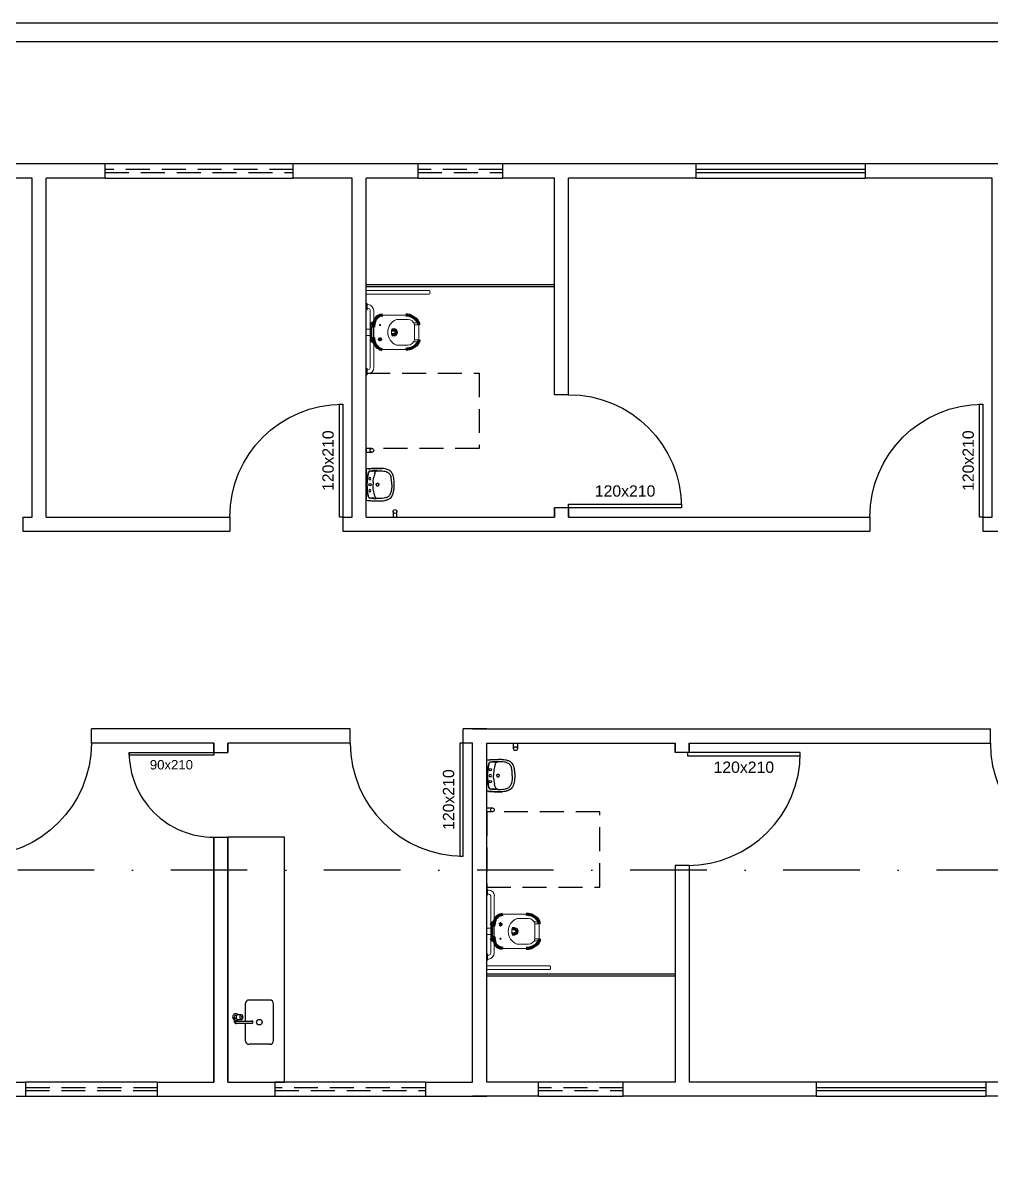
# Model space of a CAD drawing. Header units: centimetres. Extents: x 30244 to 591333, y -111940 to 104227.
# Drawn here: x 424758 to 425787, y 38763 to 39967 of the extents above; entities that cross this region are included whole.
import ezdxf
from ezdxf.enums import TextEntityAlignment as Align

# ---------------------------------------------------------------- set-up
doc = ezdxf.new("R2010")
doc.units = ezdxf.units.CM
doc.header["$LTSCALE"] = 4
doc.linetypes.add('DASHDOT', pattern=[25.4, 12.7, -6.35, 0, -6.35])
doc.linetypes.add('DASHED2', pattern=[9.525, 6.35, -3.175])
for name, color, linetype in [('0.1', 1, 'Continuous'), ('0.2', 2, 'Continuous'), ('0.4', 4, 'Continuous'), ('0.6', 6, 'Continuous'), ('001-MOBILIA', 253, 'Continuous'), ('02-CONT', 2, 'Continuous'), ('08', 8, 'Continuous'), ('B-CORTE', 4, 'DASHDOT'), ('PDF1_PH - Metal', 253, 'Continuous'), ('PROJEÇÕES', 1, 'DASHED2')]:
    doc.layers.add(name, color=color, linetype=linetype)
doc.layers.add('PDF1_PH - Alv Construir', color=6, linetype='Continuous', lineweight=40)
doc.styles.add('2mm 1-50', font='arial.ttf', dxfattribs={"height": 0.1})

# ---------------------------------------------------------------- blocks, each defined once
blk = doc.blocks.new('1_00e')
blk.add_lwpolyline([(-28.4, -52.3), (-25.4, -52.3), (-25.4, 47.7), (-28.4, 47.7)], close=True)
at = {"color": 1}
blk.add_arc((-28.4, -52.3), 100, 0, 90, dxfattribs=at)
blk = doc.blocks.new('90d')
blk.add_lwpolyline([(-5, -84), (-5, 6), (-2, 6), (-2, -84)], close=True)
at = {"color": 1}
blk.add_arc((-2, -84), 90, 90, 180, dxfattribs=at)
blk = doc.blocks.new('Barra 3')
at = {"layer": 'PDF1_PH - Metal', "lineweight": 9}
for points in [[(19245.1, 25719.8), (19252, 25719.8), (19252, 25719), (19245.1, 25719)], [(19315, 25719.8), (19321.9, 25719.8), (19321.9, 25719), (19315, 25719)]]:
    blk.add_lwpolyline(points, close=True, dxfattribs=at)
for points in [[(19246.4, 25717.7), (19246.4, 25719)], [(19250.7, 25717.7), (19250.7, 25719)], [(19316.3, 25717.7), (19316.3, 25719)], [(19320.6, 25717.7), (19320.6, 25719)], [(19252.9, 25715.5), (19314.6, 25715.5)], [(19252.9, 25711.7), (19314.6, 25711.7)]]:
    blk.add_lwpolyline(points, dxfattribs=at)
for centre, radius, start, end in [((19253.4, 25718.8), 7.08, 188.6936, 267.1299), ((19253, 25717.8), 2.3, 183.7735, 266.2236), ((19314.4, 25717.9), 6.22, 270.0361, 357.9477), ((19314, 25717.8), 2.29, 284.5016, 358.1815)]:
    blk.add_arc(centre, radius, start, end, dxfattribs=at)
blk = doc.blocks.new('bacia sanit')
at = {"layer": 'PDF1_PH - Metal', "lineweight": 9}
for points in [[(16873.7, 24771.4), (16899, 24771.4)], [(16889.1, 24766.7), (16889.6, 24766.7), (16890, 24766.7), (16890.4, 24766.7), (16890.9, 24766.7), (16899.4, 24766.7), (16899.9, 24766.7), (16900.3, 24766.7), (16900.7, 24766.7), (16901.1, 24766.7), (16901.6, 24766.7)], [(16861.7, 24756.4), (16856.6, 24756.4)], [(16861.7, 24745.8), (16861.7, 24746.1), (16861.7, 24759.9), (16861.7, 24760.7)], [(16862.6, 24758.1), (16862.6, 24757.7), (16862.6, 24757.3), (16862.6, 24748.7), (16862.6, 24748.3), (16862.6, 24747.9)], [(16863, 24747.4), (16863, 24747.4), (16863.4, 24747.4), (16863.9, 24747.4), (16864.3, 24747.4), (16864.3, 24753), (16864.3, 24758.6), (16863.9, 24758.6), (16863.4, 24758.6), (16863, 24758.6)], [(16884.4, 24750.4), (16884, 24750.4), (16883.6, 24750.4), (16883.6, 24750.9), (16883.6, 24751.3), (16883.6, 24751.7), (16883.6, 24752.1), (16883.6, 24752.6), (16883.6, 24753), (16883.6, 24753.4), (16883.6, 24753.9), (16883.6, 24754.3), (16883.6, 24754.7), (16883.6, 24755.1), (16883.6, 24755.6), (16884, 24755.6), (16884, 24755.6)], [(16912.8, 24763.3), (16907.7, 24763.3)], [(16908.4, 24761.1), (16912.7, 24761.1), (16913.1, 24761.1)], [(16908.4, 24761.1), (16908.4, 24760.7), (16908.4, 24760.3), (16908.4, 24759.9), (16908.4, 24759.4), (16908.4, 24759), (16908.4, 24758.6), (16908.4, 24758.1), (16908.4, 24757.7), (16908.4, 24757.3), (16908.4, 24756.9), (16908.4, 24756.4)], [(16908.4, 24756.4), (16908.4, 24756), (16908.4, 24755.6), (16908.4, 24755.1), (16908.4, 24754.7), (16908.4, 24754.3), (16908.4, 24753.9), (16908.4, 24753.4), (16908.4, 24753), (16908.4, 24752.6), (16908.4, 24752.1), (16908.4, 24751.7), (16908.4, 24751.3), (16908.4, 24750.9), (16908.4, 24750)], [(16913.1, 24761.1), (16913.1, 24760.7), (16913.1, 24760.3), (16913.1, 24759.9), (16913.1, 24759.4), (16913.1, 24759), (16913.1, 24758.6), (16913.1, 24758.1), (16913.1, 24757.7), (16913.1, 24757.3), (16913.1, 24756.9), (16913.1, 24756.4), (16913.1, 24756), (16913.1, 24755.6), (16913.1, 24755.1), (16913.1, 24754.7), (16913.1, 24754.3), (16913.1, 24753.9), (16913.1, 24753.4), (16913.1, 24753), (16913.1, 24752.6), (16913.1, 24752.1), (16913.1, 24751.7), (16913.1, 24751.3), (16913.1, 24750.9), (16913.1, 24750.4), (16913.1, 24750), (16913.1, 24749.6), (16913.1, 24749.1), (16913.1, 24748.7), (16913.1, 24748.3), (16913.1, 24747.9), (16913.1, 24747.4), (16913.1, 24747), (16913.1, 24746.6), (16913.1, 24746.1), (16913.1, 24745.7), (16913.1, 24745.3), (16913.1, 24744.9)], [(16861.7, 24749.6), (16856.6, 24749.6)], [(16912.8, 24742.7), (16907.6, 24742.7)], [(16908.4, 24750), (16908.4, 24749.6), (16908.4, 24749.1), (16908.4, 24748.7), (16908.4, 24748.3), (16908.4, 24747.9), (16908.4, 24747.4), (16908.4, 24747), (16908.4, 24746.6), (16908.4, 24746.1), (16908.4, 24745.7), (16908.4, 24745.3), (16908.4, 24744.9)], [(16908.4, 24744.9), (16912.7, 24744.9), (16913.1, 24744.9)], [(16908.4, 24744.9), (16912.7, 24744.9), (16913.1, 24744.9)], [(16899, 24734.6), (16873.7, 24734.6)], [(16901.6, 24739.3), (16901.1, 24739.3), (16900.7, 24739.3), (16900.3, 24739.3), (16899.4, 24739.3), (16890.9, 24739.3), (16890.4, 24739.3), (16890, 24739.3), (16889.6, 24739.3), (16889.1, 24739.3)]]:
    blk.add_lwpolyline(points, dxfattribs=at)
at = {"layer": 'PDF1_PH - Metal', "lineweight": 211}
for points in [[(16913.1, 24761.1, 0.086524), (16912.6, 24763.9, 0.264906), (16899, 24771.4)], [(16913.1, 24744.9, -0.086524), (16912.6, 24742.1, -0.264906), (16899, 24734.6)]]:
    blk.add_lwpolyline(points, format="xyb", dxfattribs=at)
blk.add_lwpolyline([(16889.1, 24753), (16889.1, 24753), (16889.1, 24753)], dxfattribs=at)
at = {"layer": 'PDF1_PH - Metal', "lineweight": 9}
blk.add_circle((16871.4, 24760.9), 0.643, dxfattribs=at)
at = {"layer": 'PDF1_PH - Metal', "lineweight": 211}
blk.add_circle((16871.4, 24745.5), 0.643, dxfattribs=at)
for centre, radius, start, end in [((16890.8, 24757.2), 26.5, 161.0139, 177.0973), ((16874, 24762.5), 8.95, 90.3217, 157.8056), ((16864.8, 24759.9), 3.2, 88.1661, 164.6032), ((16885.4, 26015.1), 1259.5, 269.9347, 270.0653), ((16886.5, 24753), 2.59, 275.8679, 84.1321), ((16864.8, 24746), 3.06, 177.2926, 274.2593), ((16892.2, 24749.6), 28, 184.427, 198.8013), ((16885.4, 23700.8), 1049.6, 89.9217, 90.0783), ((16875.2, 24744.9), 10.5, 204.627, 261.8049)]:
    blk.add_arc(centre, radius, start, end, dxfattribs=at)
at = {"layer": 'PDF1_PH - Metal', "lineweight": 9}
for centre, radius, start, end in [((16894.4, 24753), 14.7, 110.9822, 249.0178), ((16901.6, 24759.8), 6.91, 11.172, 90.6439), ((16863, 24758.1), 0.429, 90, 180), ((16863, 24747.9), 0.429, 180, 270), ((16901.6, 24746.2), 6.91, 269.3561, 348.828)]:
    blk.add_arc(centre, radius, start, end, dxfattribs=at)
blk = doc.blocks.new('L.51_P')
at = {"layer": '08'}
for p, q in [((-250, 0), (-249, 0)), ((-249, 0), (249, 0)), ((250, 0), (249, 0)), ((-262, -36), (-262, -36)), ((-259, -9), (-259, -9)), ((-226, -95), (-224, -63)), ((-226, -95), (-225, -95)), ((-225, -95), (-224, -63)), ((-189, -140), (-140, -129)), ((-161, -28), (-161, -28)), ((0, -12), (0, -12)), ((189, -140), (140, -129)), ((161, -28), (161, -28)), ((226, -95), (224, -63)), ((225, -95), (224, -63)), ((226, -95), (225, -95)), ((259, -9), (259, -9)), ((262, -36), (262, -36)), ((-269, -260), (-269, -260)), ((-216, -329), (-216, -329)), ((216, -329), (216, -329)), ((269, -260), (269, -260))]:
    blk.add_line(p, q, dxfattribs=at)
at = {"layer": '08', "ltscale": 27.502596}
for centre in [(-100, -59), (100, -59)]:
    blk.add_circle(centre, 19, dxfattribs=at)
at = {"layer": '08'}
for centre, radius, start, end in [((10, -800), 688, 94.616, 102.655), ((0, -61), 19, 90, 270), ((0, -61), 19, 270, 90), ((-10, -800), 688, 77.345, 85.384)]:
    blk.add_arc(centre, radius, start, end, dxfattribs=at)
for centre, major_axis, ratio, start_param, end_param in [((-178, -187), (-49.3, 11.1), 0.999971, 0.133525, 0.210872), ((-238, -179), (-7.5, 6.62), 0.993745, 3.733046, 3.862859), ((-237, -179), (8.41, 5.42), 0.98852, 5.563301, 5.699979), ((0, -187), (-22.7, 2), 0.992499, 0.072609, 0.200275), ((0, -187), (-22.5, 0.5), 0.991671, 5.253548, 5.29957), ((0, -187), (-22.5, 0.9), 0.992169, 5.255337, 5.27196), ((0, -187), (22.5, 0.5), 0.991671, 0.983616, 1.029637), ((0, -187), (22.5, 0.9), 0.992169, 1.011226, 1.027848), ((0, -187), (22.7, 2), 0.992499, 6.08291, 6.210576), ((178, -187), (49.3, 11.1), 0.999971, 6.072313, 6.14966)]:
    blk.add_ellipse(centre, major_axis=major_axis, ratio=ratio, start_param=start_param, end_param=end_param, dxfattribs=at)
for points, degree, knots in [([(-259, -9), (-259, -8), (-259, -7), (-258, -5), (-258, -4), (-256, -3), (-255, -2), (-254, -1), (-253, 0), (-251, 0), (-250, 0), (-250, 0)], 3, [0, 0, 0, 0, 0.279228, 0.279228, 0.609743, 0.609743, 0.933753, 0.933753, 1.252428, 1.252428, 1.448625, 1.448625, 1.448625, 1.448625]), ([(250, 0), (251, 0), (252, 0), (254, -1), (255, -1), (256, -3), (257, -3), (258, -5), (259, -6), (259, -8), (259, -8), (259, -9)], 3, [0, 0, 0, 0, 0.317814, 0.317814, 0.630623, 0.630623, 0.946539, 0.946539, 1.267049, 1.267049, 1.448529, 1.448529, 1.448529, 1.448529]), ([(-262, -36), (-262, -36), (-262, -37), (-262, -37), (-263, -40), (-263, -43), (-263, -45), (-263, -47), (-263, -48), (-263, -50), (-264, -53), (-264, -56), (-264, -59), (-265, -70), (-265, -80), (-266, -91), (-266, -102), (-267, -112), (-267, -123), (-267, -125), (-267, -128), (-268, -131), (-268, -133), (-268, -136), (-268, -138), (-268, -152), (-269, -166), (-269, -179), (-269, -183), (-269, -188), (-269, -192), (-270, -196), (-270, -200), (-270, -204), (-270, -221), (-270, -239), (-269, -257), (-269, -258), (-269, -259), (-269, -260)], 3, [171.986581, 171.986581, 171.986581, 171.986581, 172.747492, 172.747492, 172.747492, 184.841953, 184.841953, 184.841953, 191.474069, 191.474069, 191.474069, 204.41633, 204.41633, 204.41633, 249.640497, 249.640497, 249.640497, 294.864664, 294.864664, 294.864664, 305.912278, 305.912278, 305.912278, 316.959891, 316.959891, 316.959891, 374.321134, 374.321134, 374.321134, 391.68978, 391.68978, 391.68978, 408.14059, 408.14059, 408.14059, 482.929639, 482.929639, 482.929639, 486.839965, 486.839965, 486.839965, 486.839965]), ([(-269, -260), (-270, -239), (-270, -219), (-269, -173), (-268, -148), (-267, -104), (-266, -85), (-264, -60), (-264, -54), (-263, -46), (-263, -45), (-263, -42), (-263, -40), (-263, -38), (-262, -38), (-262, -37), (-262, -37), (-262, -36), (-262, -36), (-262, -36), (-262, -36), (-262, -36)], 3, [0, 0, 0, 0, 6.207574, 6.207574, 13.657131, 13.657131, 19.458927, 19.458927, 21.24929, 21.24929, 21.72619, 21.72619, 22.164181, 22.164181, 22.393053, 22.393053, 22.550017, 22.550017, 22.706555, 22.706555, 22.800287, 22.800287, 22.800287, 22.800287]), ([(-228, -173), (-228, -172), (-228, -172), (-228, -172), (-228, -171), (-228, -170), (-228, -169), (-228, -167), (-228, -164), (-228, -163), (-228, -160), (-228, -158), (-228, -157), (-228, -154), (-228, -151), (-228, -150), (-228, -148), (-228, -146), (-228, -146), (-228, -143), (-228, -141), (-228, -139), (-228, -135), (-228, -131), (-228, -129), (-227, -125), (-227, -121), (-227, -119), (-227, -113), (-226, -108), (-226, -105), (-226, -101), (-226, -97), (-226, -97), (-226, -96), (-226, -96), (-226, -95), (-226, -95), (-226, -95)], 5, [546.249188, 546.249188, 546.249188, 546.249188, 546.249188, 546.249188, 546.773913, 546.773913, 546.773913, 554.287654, 554.287654, 554.287654, 563.875311, 563.875311, 563.875311, 572.16967, 572.16967, 572.16967, 583.42676, 583.42676, 583.42676, 585.726164, 585.726164, 585.726164, 600.370766, 600.370766, 600.370766, 613.069318, 613.069318, 613.069318, 629.14404, 629.14404, 629.14404, 652.058764, 652.058764, 652.058764, 654.921465, 654.921465, 654.921465, 656.548424, 656.548424, 656.548424, 656.548424, 656.548424, 656.548424]), ([(-225, -95), (-226, -99), (-226, -103), (-226, -107), (-226, -111), (-227, -115), (-227, -119), (-227, -123), (-228, -127), (-228, -131), (-228, -134), (-228, -136), (-228, -139), (-228, -141), (-228, -142), (-228, -144)], 3, [161.339345, 161.339345, 161.339345, 161.339345, 177.77484, 177.77484, 177.77484, 195.119077, 195.119077, 195.119077, 212.353229, 212.353229, 212.353229, 223.772837, 223.772837, 223.772837, 230.426393, 230.426393, 230.426393, 230.426393]), ([(-228, -144), (-228, -145), (-228, -145), (-228, -146), (-228, -146), (-228, -146), (-228, -146), (-228, -148), (-228, -150), (-228, -152), (-228, -153), (-228, -154), (-228, -155), (-228, -157), (-228, -158), (-228, -160), (-228, -160), (-228, -160), (-228, -160)], 3, [0, 0, 0, 0, 2.396491, 2.396491, 2.396491, 3.195399, 3.195399, 3.195399, 10.963495, 10.963495, 10.963495, 15.609873, 15.609873, 15.609873, 22.232893, 22.232893, 22.232893, 22.470867, 22.470867, 22.470867, 22.470867]), ([(-228, -173), (-228, -172), (-228, -172), (-228, -172), (-228, -170), (-228, -167), (-228, -165), (-228, -162), (-228, -160)], 5, [-26.00391, -26.00391, -26.00391, -26.00391, -26.00391, -26.00391, -25.733695, -25.733695, -25.733695, -13.019576, -13.019576, -13.019576, -13.019576, -13.019576, -13.019576]), ([(-228, -181), (-228, -181), (-228, -180), (-228, -180), (-228, -178), (-228, -177), (-228, -176), (-228, -175), (-228, -175), (-228, -174), (-228, -174), (-228, -173), (-228, -173), (-228, -173), (-228, -173), (-228, -173), (-228, -173), (-228, -173)], 5, [532.079054, 532.079054, 532.079054, 532.079054, 532.079054, 532.079054, 536.567488, 536.567488, 536.567488, 541.060364, 541.060364, 541.060364, 543.310398, 543.310398, 543.310398, 544.435445, 544.435445, 544.435445, 544.830456, 544.830456, 544.830456, 544.830456, 544.830456, 544.830456]), ([(-227, -179), (-227, -179), (-227, -179), (-227, -179), (-227, -179), (-227, -179), (-228, -179), (-228, -179), (-228, -179), (-228, -179), (-228, -179), (-228, -179), (-228, -179), (-228, -179), (-228, -179), (-228, -179), (-228, -179), (-228, -179), (-228, -179), (-228, -179), (-228, -179), (-228, -179), (-228, -179), (-228, -179), (-228, -179), (-228, -179), (-228, -179), (-228, -179), (-228, -179), (-228, -179), (-228, -179), (-228, -179), (-228, -179), (-228, -179), (-228, -179), (-228, -179), (-228, -179), (-228, -179), (-228, -179), (-228, -179), (-228, -179), (-228, -179), (-228, -179), (-228, -179), (-228, -179), (-228, -179)], 3, [86.606266, 86.606266, 86.606266, 86.606266, 87.728641, 87.728641, 87.728641, 90.455187, 90.455187, 90.455187, 92.379628, 92.379628, 92.379628, 93.341849, 93.341849, 93.341849, 93.82296, 93.82296, 93.82296, 94.063516, 94.063516, 94.063516, 94.304072, 94.304072, 94.304072, 94.448856, 94.448856, 94.448856, 94.726754, 94.726754, 94.726754, 94.86595, 94.86595, 94.86595, 95.005146, 95.005146, 95.005146, 95.521507, 95.521507, 95.521507, 95.779688, 95.779688, 95.779688, 95.976047, 95.976047, 95.976047, 96.037867, 96.037867, 96.037867, 96.037867]), ([(-228, -179), (-228, -179), (-228, -179), (-228, -180), (-228, -180), (-228, -180), (-228, -180), (-228, -180), (-228, -180), (-228, -181), (-228, -181), (-228, -181), (-228, -181), (-228, -181), (-228, -181), (-228, -181)], 3, [95.867328, 95.867328, 95.867328, 95.867328, 97.58866, 97.58866, 97.58866, 102.978619, 102.978619, 102.978619, 105.844941, 105.844941, 105.844941, 108.501415, 108.501415, 108.501415, 109.427734, 109.427734, 109.427734, 109.427734]), ([(-228, -182), (-228, -182), (-228, -182), (-228, -182), (-228, -182), (-228, -182), (-228, -181)], 3, [11.170476, 11.170476, 11.170476, 11.170476, 15.411887, 15.411887, 15.411887, 21.204547, 21.204547, 21.204547, 21.204547]), ([(-227, -181), (-228, -181), (-228, -181), (-228, -181), (-228, -181), (-228, -181), (-228, -181), (-228, -181), (-228, -181), (-228, -181), (-228, -181), (-228, -181), (-228, -181), (-228, -181), (-228, -181), (-228, -181), (-228, -181), (-228, -181), (-228, -181), (-228, -181), (-228, -181), (-228, -181), (-228, -181), (-228, -181), (-228, -181), (-228, -181), (-228, -181), (-228, -181)], 3, [86.606266, 86.606266, 86.606266, 86.606266, 91.112306, 91.112306, 91.112306, 94.304072, 94.304072, 94.304072, 94.448856, 94.448856, 94.448856, 94.726754, 94.726754, 94.726754, 95.005146, 95.005146, 95.005146, 95.521507, 95.521507, 95.521507, 95.779688, 95.779688, 95.779688, 95.976047, 95.976047, 95.976047, 96.03782, 96.03782, 96.03782, 96.03782]), ([(-228, -181), (-228, -181), (-228, -181), (-228, -181), (-228, -181), (-228, -181), (-228, -181), (-228, -181), (-228, -181), (-228, -181), (-228, -181), (-228, -181), (-228, -181), (-228, -181), (-228, -181), (-228, -181), (-228, -181), (-228, -181), (-228, -181), (-228, -181), (-228, -182), (-228, -182), (-228, -182), (-228, -182), (-228, -182)], 3, [0.000033, 0.000033, 0.000033, 0.000033, 1.898401, 1.898401, 1.898401, 2.370761, 2.370761, 2.370761, 3.823236, 3.823236, 3.823236, 5.758149, 5.758149, 5.758149, 9.592202, 9.592202, 9.592202, 9.856292, 9.856292, 9.856292, 15.276244, 15.276244, 15.276244, 18.99372, 18.99372, 18.99372, 18.99372]), ([(-189, -140), (-196, -141), (-203, -144), (-208, -149), (-211, -151), (-213, -153), (-216, -156), (-216, -156), (-216, -156), (-216, -156), (-221, -163), (-225, -170), (-227, -178), (-227, -179), (-227, -179), (-227, -180)], 3, [18.593861, 18.593861, 18.593861, 18.593861, 48.620819, 48.620819, 48.620819, 61.987959, 61.987959, 61.987959, 63.593601, 63.593601, 63.593601, 96.318173, 96.318173, 96.318173, 99.127558, 99.127558, 99.127558, 99.127558]), ([(-227, -179), (-227, -180), (-227, -180), (-227, -180), (-227, -180), (-227, -180), (-227, -180), (-227, -180), (-227, -180), (-227, -180), (-227, -180), (-227, -180), (-227, -180), (-227, -180), (-227, -180), (-227, -180), (-227, -180), (-227, -180), (-227, -180), (-227, -180), (-227, -180), (-227, -180), (-227, -180), (-227, -180), (-227, -180)], 3, [0, 0, 0, 0, 0.1444645, 0.1444645, 0.1444645, 0.1538416, 0.1538416, 0.1538416, 0.2328101, 0.2328101, 0.2328101, 0.2720552, 0.2720552, 0.2720552, 0.294529, 0.294529, 0.294529, 0.3195248, 0.3195248, 0.3195248, 0.3450333, 0.3450333, 0.3450333, 0.3642456, 0.3642456, 0.3642456, 0.3642456]), ([(-227, -181), (-227, -181), (-227, -181), (-227, -181), (-227, -181), (-227, -181), (-227, -181), (-227, -181), (-227, -180), (-227, -180), (-227, -180), (-227, -180), (-227, -180), (-227, -180), (-227, -180), (-227, -180), (-227, -180), (-227, -180), (-227, -180)], 3, [0, 0, 0, 0, 3.948132, 3.948132, 3.948132, 6.907098, 6.907098, 6.907098, 9.485674, 9.485674, 9.485674, 10.686492, 10.686492, 10.686492, 11.887309, 11.887309, 11.887309, 12.708565, 12.708565, 12.708565, 12.708565]), ([(-224, -63), (-224, -58), (-222, -53), (-219, -48), (-217, -45), (-214, -42), (-210, -40), (-208, -38), (-204, -37), (-201, -36)], 3, [10.913289, 10.913289, 10.913289, 10.913289, 33.960328, 33.960328, 33.960328, 50.289489, 50.289489, 50.289489, 65.056953, 65.056953, 65.056953, 65.056953]), ([(-201, -36), (-205, -37), (-210, -39), (-214, -42), (-219, -47), (-222, -55), (-223, -57), (-224, -60), (-224, -63)], 5, [7.912422, 7.912422, 7.912422, 7.912422, 7.912422, 7.912422, 31.991346, 31.991346, 31.991346, 47.45316, 47.45316, 47.45316, 47.45316, 47.45316, 47.45316]), ([(0, -12), (-60, -12), (-120, -19), (-180, -31), (-187, -33), (-194, -34), (-201, -36)], 3, [460.253252, 460.253252, 460.253252, 460.253252, 715.762091, 715.762091, 715.762091, 745.806363, 745.806363, 745.806363, 745.806363]), ([(-201, -36), (-177, -30), (-152, -25), (-128, -21), (-94, -17), (-61, -14), (-52, -14), (-43, -13), (-34, -13)], 5, [234.918202, 234.918202, 234.918202, 234.918202, 234.918202, 234.918202, 410.549748, 410.549748, 410.549748, 473.914825, 473.914825, 473.914825, 473.914825, 473.914825, 473.914825]), ([(-45, -114), (-41, -114), (-37, -114), (-32, -113), (-28, -113), (-24, -113), (-20, -113), (-13, -112), (-7, -112), (0, -112)], 3, [388.454766, 388.454766, 388.454766, 388.454766, 406.384907, 406.384907, 406.384907, 424.400948, 424.400948, 424.400948, 452.696543, 452.696543, 452.696543, 452.696543]), ([(-34, -13), (-30, -13), (-26, -13), (-22, -13), (-15, -12), (-8, -12), (-2, -12), (-1, -12), (-1, -12), (0, -12)], 3, [59.347784, 59.347784, 59.347784, 59.347784, 76.617445, 76.617445, 76.617445, 106.129652, 106.129652, 106.129652, 108.418766, 108.418766, 108.418766, 108.418766]), ([(-12, -168), (-12, -168), (-12, -168), (-12, -168), (-12, -168), (-12, -168), (-12, -168), (-15, -170), (-18, -173), (-20, -175), (-21, -179), (-22, -183), (-22, -184), (-22, -185), (-22, -186), (-22, -186), (-22, -186), (-22, -186), (-22, -186), (-22, -186), (-22, -187)], 5, [23.677366, 23.677366, 23.677366, 23.677366, 23.677366, 23.677366, 23.697783, 23.697783, 23.697783, 25.117395, 25.117395, 25.117395, 50.594375, 50.594375, 50.594375, 58.007217, 58.007217, 58.007217, 58.536706, 58.536706, 58.536706, 59.055614, 59.055614, 59.055614, 59.055614, 59.055614, 59.055614]), ([(34, -13), (30, -13), (26, -13), (22, -13), (15, -12), (8, -12), (2, -12), (1, -12), (1, -12), (0, -12)], 3, [59.347784, 59.347784, 59.347784, 59.347784, 76.617445, 76.617445, 76.617445, 106.129652, 106.129652, 106.129652, 108.418717, 108.418717, 108.418717, 108.418717]), ([(0, -12), (60, -12), (120, -19), (180, -31), (187, -33), (194, -34), (201, -36)], 3, [460.253227, 460.253227, 460.253227, 460.253227, 715.76204, 715.76204, 715.76204, 745.806363, 745.806363, 745.806363, 745.806363]), ([(45, -114), (41, -114), (37, -114), (32, -113), (28, -113), (24, -113), (20, -113), (13, -112), (7, -112), (0, -112)], 3, [388.454766, 388.454766, 388.454766, 388.454766, 406.384907, 406.384907, 406.384907, 424.400948, 424.400948, 424.400948, 452.696543, 452.696543, 452.696543, 452.696543]), ([(12, -168), (12, -168), (12, -168), (12, -168), (12, -168), (12, -168), (12, -168), (15, -170), (18, -173), (20, -175), (21, -179), (22, -183), (22, -184), (22, -185), (22, -186), (22, -186), (22, -186), (22, -186), (22, -186), (22, -186), (22, -187)], 5, [23.677366, 23.677366, 23.677366, 23.677366, 23.677366, 23.677366, 23.697783, 23.697783, 23.697783, 25.117395, 25.117395, 25.117395, 50.594375, 50.594375, 50.594375, 58.007217, 58.007217, 58.007217, 58.536706, 58.536706, 58.536706, 59.055614, 59.055614, 59.055614, 59.055614, 59.055614, 59.055614]), ([(201, -36), (177, -30), (152, -25), (128, -21), (94, -17), (61, -14), (52, -14), (43, -13), (34, -13)], 5, [234.918202, 234.918202, 234.918202, 234.918202, 234.918202, 234.918202, 410.549748, 410.549748, 410.549748, 473.914825, 473.914825, 473.914825, 473.914825, 473.914825, 473.914825]), ([(189, -140), (196, -141), (203, -144), (208, -149), (211, -151), (213, -153), (216, -156), (216, -156), (216, -156), (216, -156), (221, -163), (225, -170), (227, -178), (227, -179), (227, -179), (227, -180)], 3, [18.593861, 18.593861, 18.593861, 18.593861, 48.620819, 48.620819, 48.620819, 61.987959, 61.987959, 61.987959, 63.593601, 63.593601, 63.593601, 96.318173, 96.318173, 96.318173, 99.127558, 99.127558, 99.127558, 99.127558]), ([(224, -63), (224, -58), (222, -53), (219, -48), (217, -45), (214, -42), (210, -40), (208, -38), (204, -37), (201, -36)], 3, [10.913289, 10.913289, 10.913289, 10.913289, 33.960328, 33.960328, 33.960328, 50.289489, 50.289489, 50.289489, 65.056953, 65.056953, 65.056953, 65.056953]), ([(201, -36), (206, -37), (211, -40), (215, -44), (217, -46), (218, -47), (219, -49), (222, -53), (224, -58), (224, -63)], 3, [7.912424, 7.912424, 7.912424, 7.912424, 25.178369, 25.178369, 25.178369, 31.991348, 31.991348, 31.991348, 47.45316, 47.45316, 47.45316, 47.45316]), ([(225, -95), (226, -99), (226, -103), (226, -107), (226, -111), (227, -115), (227, -119), (227, -123), (228, -127), (228, -131), (228, -134), (228, -136), (228, -139), (228, -141), (228, -142), (228, -144)], 3, [161.339345, 161.339345, 161.339345, 161.339345, 177.77484, 177.77484, 177.77484, 195.119077, 195.119077, 195.119077, 212.353229, 212.353229, 212.353229, 223.772837, 223.772837, 223.772837, 230.426393, 230.426393, 230.426393, 230.426393]), ([(228, -173), (228, -172), (228, -172), (228, -172), (228, -171), (228, -170), (228, -169), (228, -167), (228, -164), (228, -163), (228, -160), (228, -158), (228, -157), (228, -154), (228, -151), (228, -150), (228, -148), (228, -146), (228, -146), (228, -143), (228, -141), (228, -139), (228, -135), (228, -131), (228, -129), (227, -125), (227, -121), (227, -119), (227, -113), (226, -108), (226, -105), (226, -101), (226, -97), (226, -97), (226, -96), (226, -96), (226, -95), (226, -95), (226, -95)], 5, [546.249188, 546.249188, 546.249188, 546.249188, 546.249188, 546.249188, 546.773913, 546.773913, 546.773913, 554.287654, 554.287654, 554.287654, 563.875311, 563.875311, 563.875311, 572.16967, 572.16967, 572.16967, 583.42676, 583.42676, 583.42676, 585.726164, 585.726164, 585.726164, 600.370766, 600.370766, 600.370766, 613.069318, 613.069318, 613.069318, 629.14404, 629.14404, 629.14404, 652.058764, 652.058764, 652.058764, 654.921465, 654.921465, 654.921465, 656.548424, 656.548424, 656.548424, 656.548424, 656.548424, 656.548424]), ([(227, -181), (227, -181), (227, -181), (227, -181), (227, -181), (227, -181), (227, -181), (227, -181), (227, -180), (227, -180), (227, -180), (227, -180), (227, -180), (227, -180), (227, -180), (227, -180), (227, -180), (227, -180), (227, -180)], 3, [0, 0, 0, 0, 3.948132, 3.948132, 3.948132, 6.907098, 6.907098, 6.907098, 9.485674, 9.485674, 9.485674, 10.686492, 10.686492, 10.686492, 11.887309, 11.887309, 11.887309, 12.708565, 12.708565, 12.708565, 12.708565]), ([(227, -181), (228, -181), (228, -181), (228, -181), (228, -181), (228, -181), (228, -181), (228, -181), (228, -181), (228, -181), (228, -181), (228, -181), (228, -181), (228, -181), (228, -181), (228, -181), (228, -181), (228, -181), (228, -181), (228, -181), (228, -181), (228, -181), (228, -181), (228, -181), (228, -181), (228, -181), (228, -181), (228, -181)], 3, [86.606266, 86.606266, 86.606266, 86.606266, 91.112306, 91.112306, 91.112306, 94.304072, 94.304072, 94.304072, 94.448856, 94.448856, 94.448856, 94.726754, 94.726754, 94.726754, 95.005146, 95.005146, 95.005146, 95.521507, 95.521507, 95.521507, 95.779688, 95.779688, 95.779688, 95.976047, 95.976047, 95.976047, 96.03782, 96.03782, 96.03782, 96.03782]), ([(228, -144), (228, -145), (228, -145), (228, -146), (228, -146), (228, -146), (228, -146), (228, -148), (228, -150), (228, -152), (228, -153), (228, -154), (228, -155), (228, -157), (228, -158), (228, -160), (228, -160), (228, -160), (228, -160)], 3, [0, 0, 0, 0, 2.396491, 2.396491, 2.396491, 3.195399, 3.195399, 3.195399, 10.963495, 10.963495, 10.963495, 15.609873, 15.609873, 15.609873, 22.232893, 22.232893, 22.232893, 22.470867, 22.470867, 22.470867, 22.470867]), ([(228, -173), (228, -172), (228, -172), (228, -172), (228, -170), (228, -167), (228, -165), (228, -162), (228, -160)], 5, [-26.00391, -26.00391, -26.00391, -26.00391, -26.00391, -26.00391, -25.733695, -25.733695, -25.733695, -13.019576, -13.019576, -13.019576, -13.019576, -13.019576, -13.019576]), ([(228, -181), (228, -181), (228, -180), (228, -180), (228, -178), (228, -177), (228, -176), (228, -175), (228, -175), (228, -174), (228, -174), (228, -173), (228, -173), (228, -173), (228, -173), (228, -173), (228, -173), (228, -173)], 5, [532.079054, 532.079054, 532.079054, 532.079054, 532.079054, 532.079054, 536.567488, 536.567488, 536.567488, 541.060364, 541.060364, 541.060364, 543.310398, 543.310398, 543.310398, 544.435445, 544.435445, 544.435445, 544.830456, 544.830456, 544.830456, 544.830456, 544.830456, 544.830456]), ([(228, -182), (228, -182), (228, -182), (228, -182), (228, -182), (228, -182), (228, -181)], 3, [11.170476, 11.170476, 11.170476, 11.170476, 15.411887, 15.411887, 15.411887, 21.204547, 21.204547, 21.204547, 21.204547]), ([(228, -181), (228, -181), (228, -181), (228, -181), (228, -181), (228, -181), (228, -181), (228, -181), (228, -181), (228, -181), (228, -181), (228, -181), (228, -181), (228, -181), (228, -181), (228, -181), (228, -181), (228, -181), (228, -181), (228, -181), (228, -182), (228, -182), (228, -182), (228, -182), (228, -182)], 3, [0.000033, 0.000033, 0.000033, 0.000033, 1.898401, 1.898401, 1.898401, 2.370761, 2.370761, 2.370761, 3.823236, 3.823236, 3.823236, 5.758149, 5.758149, 5.758149, 9.592202, 9.592202, 9.592202, 9.856292, 9.856292, 9.856292, 15.276244, 15.276244, 15.276244, 18.99372, 18.99372, 18.99372, 18.99372]), ([(262, -36), (262, -36), (262, -37), (262, -37), (263, -40), (263, -43), (263, -45), (263, -47), (263, -48), (263, -50), (264, -53), (264, -56), (264, -59), (265, -70), (265, -80), (266, -91), (266, -102), (267, -112), (267, -123), (267, -125), (267, -128), (268, -131), (268, -133), (268, -136), (268, -138), (268, -152), (269, -166), (269, -179), (269, -183), (269, -188), (269, -192), (270, -196), (270, -200), (270, -204), (270, -221), (270, -239), (269, -257), (269, -258), (269, -259), (269, -260)], 3, [171.986581, 171.986581, 171.986581, 171.986581, 172.747492, 172.747492, 172.747492, 184.841953, 184.841953, 184.841953, 191.474069, 191.474069, 191.474069, 204.41633, 204.41633, 204.41633, 249.640497, 249.640497, 249.640497, 294.864664, 294.864664, 294.864664, 305.912278, 305.912278, 305.912278, 316.959891, 316.959891, 316.959891, 374.321134, 374.321134, 374.321134, 391.68978, 391.68978, 391.68978, 408.14059, 408.14059, 408.14059, 482.929639, 482.929639, 482.929639, 486.839965, 486.839965, 486.839965, 486.839965]), ([(262, -36), (262, -36), (262, -36), (262, -36), (262, -36), (262, -37), (262, -37), (262, -37), (262, -37), (262, -38), (263, -39), (263, -40), (263, -40), (263, -42), (263, -43), (263, -47), (263, -49), (264, -58), (265, -65), (266, -86), (266, -101), (268, -141), (269, -168), (270, -216), (270, -238), (269, -260)], 3, [0.212871, 0.212871, 0.212871, 0.212871, 0.307715, 0.307715, 0.417994, 0.417994, 0.518366, 0.518366, 0.682318, 0.682318, 0.844684, 0.844684, 1.063629, 1.063629, 1.413977, 1.413977, 2.124866, 2.124866, 4.109013, 4.109013, 8.503951, 8.503951, 16.390189, 16.390189, 23.015496, 23.015496, 23.015496, 23.015496]), ([(-62, -461), (-92, -458), (-123, -454), (-171, -438), (-189, -430), (-214, -410), (-222, -401), (-236, -382), (-242, -373), (-251, -352), (-255, -341), (-260, -323), (-261, -316), (-263, -309)], 3, [0, 0, 0, 0, 9.188374, 9.188374, 15.03441, 15.03441, 18.713973, 18.713973, 21.993411, 21.993411, 25.540766, 25.540766, 27.624534, 27.624534, 27.624534, 27.624534]), ([(-216, -329), (-215, -331), (-215, -332), (-214, -334), (-213, -338), (-211, -343), (-209, -347), (-206, -353), (-202, -359), (-198, -365), (-195, -370), (-191, -375), (-186, -379), (-180, -385), (-173, -390), (-165, -395), (-159, -398), (-153, -401), (-146, -404), (-141, -406), (-136, -407), (-130, -409)], 3, [544.291877, 544.291877, 544.291877, 544.291877, 550.872534, 550.872534, 550.872534, 571.780058, 571.780058, 571.780058, 601.038921, 601.038921, 601.038921, 628.392297, 628.392297, 628.392297, 666.157842, 666.157842, 666.157842, 694.913085, 694.913085, 694.913085, 718.447591, 718.447591, 718.447591, 718.447591]), ([(-22, -189), (-22, -190), (-22, -190), (-22, -190), (-22, -194), (-20, -199), (-17, -202), (-16, -203), (-15, -203), (-15, -204), (-13, -206), (-10, -207), (-8, -208), (-5, -209), (-3, -209), (0, -209)], 3, [27.245857, 27.245857, 27.245857, 27.245857, 27.597992, 27.597992, 27.597992, 49.768775, 49.768775, 49.768775, 54.290067, 54.290067, 54.290067, 66.913295, 66.913295, 66.913295, 79.527914, 79.527914, 79.527914, 79.527914]), ([(22, -189), (22, -190), (22, -190), (22, -190), (22, -194), (20, -199), (17, -202), (16, -203), (15, -203), (15, -204), (13, -206), (10, -207), (8, -208), (5, -209), (3, -209), (0, -209)], 3, [27.245857, 27.245857, 27.245857, 27.245857, 27.597992, 27.597992, 27.597992, 49.768775, 49.768775, 49.768775, 54.290067, 54.290067, 54.290067, 66.913295, 66.913295, 66.913295, 79.528565, 79.528565, 79.528565, 79.528565]), ([(263, -309), (259, -326), (255, -343), (242, -373), (234, -386), (217, -407), (208, -415), (190, -428), (180, -433), (159, -442), (148, -446), (123, -453), (109, -455), (84, -459), (73, -460), (62, -461)], 3, [0, 0, 0, 0, 5.216879, 5.216879, 9.702198, 9.702198, 13.238129, 13.238129, 16.51865, 16.51865, 20.081508, 20.081508, 24.355161, 24.355161, 27.647025, 27.647025, 27.647025, 27.647025]), ([(216, -329), (215, -331), (215, -332), (214, -334), (213, -338), (211, -343), (209, -347), (206, -353), (202, -359), (198, -365), (195, -370), (191, -375), (186, -379), (180, -385), (173, -390), (165, -395), (159, -398), (153, -401), (146, -404), (141, -406), (136, -407), (130, -409)], 3, [544.291877, 544.291877, 544.291877, 544.291877, 550.872534, 550.872534, 550.872534, 571.780058, 571.780058, 571.780058, 601.038921, 601.038921, 601.038921, 628.392297, 628.392297, 628.392297, 666.157842, 666.157842, 666.157842, 694.913085, 694.913085, 694.913085, 718.447591, 718.447591, 718.447591, 718.447591]), ([(225, -291), (227, -274), (229, -256), (229, -223), (229, -207), (229, -191)], 3, [0.000002, 0.000002, 0.000002, 0.000002, 5.212146, 5.212146, 10.015536, 10.015536, 10.015536, 10.015536]), ([(-63, -420), (-71, -420), (-79, -419), (-87, -418), (-95, -416), (-103, -415), (-110, -414), (-117, -412), (-124, -411), (-130, -409)], 3, [54.852513, 54.852513, 54.852513, 54.852513, 88.476523, 88.476523, 88.476523, 122.168155, 122.168155, 122.168155, 151.102791, 151.102791, 151.102791, 151.102791]), ([(-50, -422), (-53, -421), (-55, -421), (-58, -421), (-61, -421), (-63, -420), (-63, -420), (-63, -420), (-63, -420)], 5, [11.184117, 11.184117, 11.184117, 11.184117, 11.184117, 11.184117, 30.072391, 30.072391, 30.072391, 30.457117, 30.457117, 30.457117, 30.457117, 30.457117, 30.457117]), ([(0, -424), (-15, -424), (-31, -423), (-46, -422), (-47, -422), (-49, -422), (-50, -422)], 3, [0, 0, 0, 0, 65.317681, 65.317681, 65.317681, 70.958525, 70.958525, 70.958525, 70.958525]), ([(0, -424), (15, -424), (31, -423), (46, -422), (47, -422), (49, -422), (50, -422)], 3, [0, 0, 0, 0, 65.317681, 65.317681, 65.317681, 70.958525, 70.958525, 70.958525, 70.958525]), ([(50, -422), (53, -421), (55, -421), (58, -421), (61, -421), (63, -420), (63, -420), (63, -420), (63, -420)], 5, [11.184117, 11.184117, 11.184117, 11.184117, 11.184117, 11.184117, 30.072391, 30.072391, 30.072391, 30.457117, 30.457117, 30.457117, 30.457117, 30.457117, 30.457117]), ([(63, -420), (71, -420), (79, -419), (87, -418), (95, -416), (103, -415), (110, -414), (117, -412), (124, -411), (130, -409)], 3, [54.852513, 54.852513, 54.852513, 54.852513, 88.476523, 88.476523, 88.476523, 122.168155, 122.168155, 122.168155, 151.102791, 151.102791, 151.102791, 151.102791])]:
    blk.add_open_spline(points, degree=degree, knots=knots, dxfattribs=at)
for points, degree in [([(-262, -36), (-262, -28), (-261, -20), (-260, -11)], 3), ([(-260, -11), (-260, -10), (-259, -10), (-259, -9)], 3), ([(-229, -186), (-229, -187), (-229, -188), (-229, -189), (-229, -190), (-229, -191)], 5), ([(-224, -63), (-224, -63), (-224, -63), (-224, -63), (-224, -63), (-224, -63)], 5), ([(-201, -36), (-201, -36), (-201, -36), (-201, -36)], 3), ([(0, -164), (-4, -164), (-8, -165), (-11, -167)], 3), ([(0, -164), (4, -164), (8, -165), (11, -167)], 3), ([(201, -36), (201, -36), (201, -36), (201, -36)], 3), ([(224, -63), (224, -63), (224, -63), (224, -63), (224, -63), (224, -63)], 5), ([(229, -186), (229, -187), (229, -188), (229, -189), (229, -190), (229, -191)], 5), ([(259, -9), (259, -10), (260, -10), (260, -11)], 3), ([(260, -11), (261, -20), (262, -28), (262, -36)], 3), ([(-263, -309), (-266, -293), (-268, -276), (-269, -260)], 3), ([(-229, -191), (-229, -224), (-230, -258), (-225, -291)], 3), ([(-225, -291), (-223, -304), (-220, -317), (-216, -329)], 3), ([(216, -329), (220, -317), (223, -304), (225, -291)], 3), ([(269, -260), (268, -276), (266, -293), (263, -309)], 3), ([(0, -464), (-21, -464), (-41, -463), (-62, -461)], 3), ([(62, -461), (41, -463), (21, -464), (0, -464)], 3)]:
    blk.add_open_spline(points, degree=degree, dxfattribs=at)
blk = doc.blocks.new('BOJO')
at = {"layer": '001-MOBILIA'}
for p, q in [((1062.234, 1873.036), (1062.014, 1873.036)), ((1061.974, 1872.996), (1061.974, 1872.811)), ((1062.274, 1872.606), (1062.274, 1872.996)), ((1061.86, 1872.801), (1061.86, 1872.844)), ((1061.875, 1872.873), (1061.882, 1872.873)), ((1061.875, 1872.838), (1061.882, 1872.838)), ((1061.875, 1872.811), (1062.045, 1872.811)), ((1061.875, 1872.791), (1062.045, 1872.791)), ((1061.89, 1872.811), (1061.89, 1872.832)), ((1061.895, 1872.881), (1061.933, 1872.881)), ((1061.895, 1872.831), (1061.933, 1872.831)), ((1061.974, 1872.791), (1061.974, 1872.606)), ((1062.234, 1872.566), (1062.014, 1872.566))]:
    blk.add_line(p, q, dxfattribs=at)
blk.add_circle((1062.124, 1872.801), 0.03, dxfattribs=at)
for centre, radius, start, end in [((1062.014, 1872.996), 0.04, 90, 180), ((1062.234, 1872.996), 0.04, 0, 90), ((1061.875, 1872.856), 0.035, 45.5847, 244.6231), ((1061.875, 1872.856), 0.0175, 90, 204.62), ((1061.85, 1872.844), 0.01, 0, 24.62), ((1061.875, 1872.856), 0.0175, 211.0027, 270), ((1061.875, 1872.801), 0.015, 41.8103, 318.1897), ((1061.875, 1872.801), 0.01, 90.0002, 270.0002), ((1061.913, 1872.856), 0.0352, 163.6751, 180), ((1061.913, 1872.856), 0.0352, 180, 196.3249), ((1061.904, 1872.858), 0.0262, 144.7356, 163.6751), ((1061.904, 1872.853), 0.0262, 196.3249, 215.2644), ((1061.898, 1872.862), 0.0195, 120.3612, 144.7356), ((1061.898, 1872.849), 0.0195, 215.2644, 239.6388), ((1061.895, 1872.868), 0.0127, 90, 120.3612), ((1061.895, 1872.843), 0.0127, 239.6388, 270), ((1061.875, 1872.856), 0.035, 295.3769, 314.4153), ((1061.95, 1872.856), 0.0352, 163.6751, 180), ((1061.95, 1872.856), 0.0352, 180, 196.3249), ((1061.942, 1872.858), 0.0262, 144.7356, 163.6751), ((1061.942, 1872.853), 0.0262, 196.3249, 215.2644), ((1061.936, 1872.862), 0.0195, 120.3612, 144.7356), ((1061.936, 1872.849), 0.0195, 215.2644, 239.6388), ((1061.933, 1872.868), 0.0127, 90, 120.3612), ((1061.933, 1872.843), 0.0127, 239.6388, 270), ((1061.933, 1872.868), 0.0127, 59.6388, 90), ((1061.933, 1872.843), 0.0127, 270, 300.3612), ((1061.943, 1872.856), 0.00787, 144.7356, 163.6751), ((1061.945, 1872.856), 0.0106, 163.6751, 180), ((1061.945, 1872.856), 0.0106, 180, 196.3249), ((1061.943, 1872.855), 0.00787, 196.3249, 215.2644), ((1061.941, 1872.858), 0.00586, 120.3612, 144.7356), ((1061.941, 1872.854), 0.00586, 215.2644, 239.6388), ((1061.94, 1872.859), 0.00381, 90, 120.3612), ((1061.94, 1872.852), 0.00381, 239.6388, 270), ((1061.929, 1872.862), 0.0195, 35.2644, 59.6388), ((1061.929, 1872.849), 0.0195, 300.3612, 324.7356), ((1061.94, 1872.859), 0.00381, 59.6388, 90), ((1061.94, 1872.852), 0.00381, 270, 300.3612), ((1061.939, 1872.858), 0.00586, 35.2644, 59.6388), ((1061.939, 1872.854), 0.00586, 300.3612, 324.7356), ((1061.937, 1872.856), 0.00787, 16.3249, 35.2644), ((1061.937, 1872.855), 0.00787, 324.7356, 343.6751), ((1061.924, 1872.858), 0.0262, 16.3249, 35.2644), ((1061.935, 1872.856), 0.0106, 0, 16.3249), ((1061.935, 1872.856), 0.0106, 343.6751, 0), ((1061.924, 1872.853), 0.0262, 324.7356, 343.6751), ((1061.915, 1872.856), 0.0352, 0, 16.3249), ((1061.915, 1872.856), 0.0352, 343.6751, 0), ((1062.045, 1872.801), 0.0125, 233.1301, 126.8699), ((1062.045, 1872.801), 0.01, 270.0001, 90.0001), ((1062.014, 1872.606), 0.04, 180, 270), ((1062.234, 1872.606), 0.04, 270, 0)]:
    blk.add_arc(centre, radius, start, end, dxfattribs=at)

msp = doc.modelspace()

# ---------------------------------------------------------------- linework, layer by layer
at = {"layer": '0.1', "linetype": 'DASHED2'}
for p, q in [((425045.853, 39811.405), (424845.853, 39811.405)), ((424845.853, 39808.405), (425045.853, 39808.405)), ((425268.353, 39811.405), (425178.353, 39811.405)), ((425178.353, 39808.405), (425268.353, 39808.405)), ((424901.353, 38836.485), (424761.353, 38836.485)), ((424761.353, 38833.485), (424901.353, 38833.485)), ((425186.353, 38836.485), (425026.353, 38836.485)), ((425026.353, 38833.485), (425186.353, 38833.485)), ((425396.353, 38836.485), (425306.353, 38836.485)), ((425306.353, 38833.485), (425396.353, 38833.485))]:
    msp.add_line(p, q, dxfattribs=at)
at = {"layer": '0.1'}
for p, q in [((425123.353, 39689.405), (425323.353, 39689.405)), ((425123.353, 39687.405), (425323.353, 39687.405)), ((425251.353, 38957.485), (425451.353, 38957.485)), ((425251.353, 38955.485), (425451.353, 38955.485))]:
    msp.add_line(p, q, dxfattribs=at)
at = {"layer": '0.2'}
for p, q in [((425653.353, 39817.405), (425473.353, 39817.405)), ((425653.353, 39811.405), (425473.353, 39811.405)), ((425473.353, 39808.405), (425653.353, 39808.405)), ((425473.353, 39802.405), (425653.353, 39802.405)), ((425781.353, 38842.485), (425601.353, 38842.485)), ((425781.353, 38836.485), (425601.353, 38836.485)), ((425601.353, 38833.485), (425781.353, 38833.485)), ((425601.353, 38827.485), (425781.353, 38827.485))]:
    msp.add_line(p, q, dxfattribs=at)
msp.add_lwpolyline([(424976.353, 38842.485), (425036.353, 38842.485), (425036.353, 39102.485), (424976.353, 39102.485)], close=True, dxfattribs=at)
at = {"layer": '0.4'}
for points in [[(422498.13, 36977.909), (422478.528, 36977.855), (422860.414, 39967.405), (435860.854, 39967.405), (435022.924, 37551.138)], [(422501.254, 36997.917), (422878.022, 39947.405), (435832.75, 39947.405), (435008.691, 37571.138)]]:
    msp.add_lwpolyline(points, dxfattribs=at)
at = {"layer": '0.6'}
for p, q in [((424845.853, 39802.405), (424845.853, 39817.405)), ((425045.853, 39817.405), (424845.853, 39817.405)), ((425045.853, 39802.405), (425045.853, 39817.405)), ((425178.353, 39802.405), (425178.353, 39817.405)), ((425268.353, 39817.405), (425178.353, 39817.405)), ((425268.353, 39802.405), (425268.353, 39817.405)), ((425473.353, 39817.405), (425473.353, 39802.405)), ((425653.353, 39817.405), (425653.353, 39802.405)), ((424845.853, 39802.405), (425045.853, 39802.405)), ((425178.353, 39802.405), (425268.353, 39802.405)), ((425338.353, 39572.405), (425323.353, 39572.405)), ((425338.353, 39452.405), (425323.353, 39452.405)), ((424758.353, 39442.405), (424758.353, 39427.405)), ((424978.353, 39442.405), (424978.353, 39427.405)), ((425098.353, 39442.405), (425098.353, 39427.405)), ((425658.353, 39442.405), (425658.353, 39427.405)), ((425778.353, 39442.405), (425778.353, 39427.405)), ((424831.353, 39202.485), (424831.353, 39217.485)), ((425106.353, 39202.485), (425106.353, 39217.485)), ((425226.353, 39202.485), (425226.353, 39217.485)), ((425786.353, 39202.485), (425786.353, 39217.485)), ((424961.353, 39192.485), (424976.353, 39192.485)), ((425466.353, 39192.485), (425451.353, 39192.485)), ((424961.353, 39102.485), (424976.353, 39102.485)), ((425466.353, 39072.485), (425451.353, 39072.485)), ((424761.353, 38842.485), (424761.353, 38827.485)), ((424901.353, 38842.485), (424761.353, 38842.485)), ((424901.353, 38842.485), (424901.353, 38827.485)), ((425026.353, 38842.485), (425026.353, 38827.485)), ((425186.353, 38842.485), (425026.353, 38842.485)), ((425186.353, 38842.485), (425186.353, 38827.485)), ((425306.353, 38827.485), (425306.353, 38842.485)), ((425396.353, 38842.485), (425306.353, 38842.485)), ((425396.353, 38827.485), (425396.353, 38842.485)), ((425601.353, 38842.485), (425601.353, 38827.485)), ((425781.353, 38842.485), (425781.353, 38827.485)), ((424761.353, 38827.485), (424901.353, 38827.485)), ((425026.353, 38827.485), (425186.353, 38827.485)), ((425306.353, 38827.485), (425396.353, 38827.485))]:
    msp.add_line(p, q, dxfattribs=at)
for points in [[(424783.353, 39817.405), (424723.353, 39817.405)], [(424845.853, 39817.405), (424768.353, 39817.405)], [(425123.353, 39817.405), (425045.853, 39817.405)], [(425178.353, 39817.405), (425108.353, 39817.405)], [(425338.353, 39817.405), (425268.353, 39817.405)], [(425473.353, 39817.405), (425323.353, 39817.405)], [(425803.353, 39817.405), (425653.353, 39817.405)], [(424758.353, 39442.405), (424768.353, 39442.405), (424768.353, 39802.405), (424723.353, 39802.405)], [(424783.353, 39442.405), (424783.353, 39802.405)], [(424845.853, 39802.405), (424783.353, 39802.405)], [(425098.353, 39442.405), (425108.353, 39442.405), (425108.353, 39802.405), (425045.853, 39802.405)], [(425123.353, 39442.405), (425123.353, 39802.405)], [(425178.353, 39802.405), (425123.353, 39802.405)], [(425323.353, 39572.405), (425323.353, 39802.405), (425268.353, 39802.405)], [(425338.353, 39572.405), (425338.353, 39802.405)], [(425473.353, 39802.405), (425338.353, 39802.405)], [(425778.353, 39442.405), (425788.353, 39442.405), (425788.353, 39802.405), (425653.353, 39802.405)], [(425123.353, 39442.405), (425323.353, 39442.405), (425323.353, 39452.405)], [(425323.353, 39452.405), (425323.353, 39442.405)], [(425338.353, 39442.405), (425338.353, 39452.405)], [(425338.353, 39452.405), (425338.353, 39442.405), (425658.353, 39442.405)], [(424783.353, 39442.405), (424978.353, 39442.405)], [(424758.353, 39427.405), (424783.353, 39427.405)], [(424768.353, 39427.405), (424978.353, 39427.405)], [(425098.353, 39427.405), (425123.353, 39427.405)], [(425108.353, 39427.405), (425338.353, 39427.405)], [(425323.353, 39427.405), (425658.353, 39427.405)], [(425778.353, 39427.405), (425803.353, 39427.405)], [(424976.353, 39217.485), (424831.353, 39217.485)], [(425106.353, 39217.485), (424961.353, 39217.485)], [(425251.353, 39217.485), (425226.353, 39217.485)], [(425236.353, 39217.485), (425466.353, 39217.485)], [(425451.353, 39217.485), (425786.353, 39217.485)], [(424711.353, 39202.485), (424701.353, 39202.485), (424701.353, 38842.485), (424761.353, 38842.485)], [(424961.353, 39192.485), (424961.353, 39202.485), (424831.353, 39202.485)], [(424961.353, 39202.485), (424961.353, 39192.485)], [(424976.353, 39192.485), (424976.353, 39202.485)], [(425106.353, 39202.485), (424976.353, 39202.485), (424976.353, 39192.485)], [(425186.353, 38842.485), (425236.353, 38842.485), (425236.353, 39202.485), (425226.353, 39202.485)], [(425236.353, 38842.485), (425236.353, 39202.485)], [(425251.353, 38842.485), (425251.353, 39202.485)], [(425306.353, 38842.485), (425251.353, 38842.485), (425251.353, 39202.485), (425451.353, 39202.485), (425451.353, 39192.485)], [(425451.353, 39192.485), (425451.353, 39202.485)], [(425466.353, 39202.485), (425466.353, 39192.485)], [(425466.353, 39192.485), (425466.353, 39202.485), (425786.353, 39202.485)], [(425906.353, 39202.485), (425916.353, 39202.485), (425916.353, 38842.485), (425781.353, 38842.485)], [(424901.353, 38842.485), (424961.353, 38842.485), (424961.353, 39102.485)], [(424961.353, 39102.485), (424961.353, 38842.485)], [(424976.353, 38842.485), (424976.353, 39102.485)], [(424976.353, 39102.485), (424976.353, 38842.485), (425026.353, 38842.485)], [(425451.353, 39072.485), (425451.353, 38842.485), (425396.353, 38842.485)], [(425466.353, 39072.485), (425466.353, 38842.485)], [(425601.353, 38842.485), (425466.353, 38842.485)], [(424686.353, 38827.485), (424761.353, 38827.485)], [(424901.353, 38827.485), (424976.353, 38827.485)], [(424961.353, 38827.485), (425026.353, 38827.485)], [(425186.353, 38827.485), (425251.353, 38827.485)], [(425306.353, 38827.485), (425236.353, 38827.485)], [(425466.353, 38827.485), (425396.353, 38827.485)], [(425601.353, 38827.485), (425451.353, 38827.485)], [(425931.353, 38827.485), (425781.353, 38827.485)]]:
    msp.add_lwpolyline(points, dxfattribs=at)
at = {"layer": 'B-CORTE', "ltscale": 1.6}
msp.add_line((435732.564, 39067.623), (422424.219, 39067.623), dxfattribs=at)
at = {"layer": 'PDF1_PH - Metal', "lineweight": 9}
for points in [[(425190.267, 39682.868), (425123.353, 39682.868)], [(425190.267, 39679.061), (425123.353, 39679.061)], [(425318.267, 38965.829), (425251.353, 38965.829)], [(425318.267, 38962.022), (425251.353, 38962.022)]]:
    msp.add_lwpolyline(points, dxfattribs=at)
at = {"layer": 'PDF1_PH - Metal'}
for points in [[(425129.352, 39515.319), (425123.353, 39515.319), (425123.353, 39511.319), (425129.352, 39511.319)], [(425151.887, 39448.403), (425151.887, 39442.405), (425155.887, 39442.405), (425155.887, 39448.403)], [(425279.887, 39196.486), (425279.887, 39202.485), (425283.887, 39202.485), (425283.887, 39196.486)], [(425257.352, 39129.57), (425251.353, 39129.57), (425251.353, 39133.57), (425257.352, 39133.57)]]:
    msp.add_lwpolyline(points, dxfattribs=at)
for centre in [(425129.352, 39513.319), (425153.887, 39448.403), (425281.887, 39196.486), (425257.352, 39131.57)]:
    msp.add_circle(centre, 2, dxfattribs=at)
at = {"layer": 'PDF1_PH - Metal', "lineweight": 9}
for points in [[(425190.267, 39682.868), (425191.536, 39682.868), (425191.536, 39679.061), (425190.267, 39679.061)], [(425318.267, 38962.022), (425319.536, 38962.022), (425319.536, 38965.829), (425318.267, 38965.829)]]:
    msp.add_open_spline(points, degree=3, dxfattribs=at)
at = {"layer": 'PROJEÇÕES', "color": 250}
for points in [[(425123.353, 39595.319), (425243.353, 39595.319), (425243.353, 39515.319), (425123.353, 39515.319)], [(425251.353, 39049.57), (425371.353, 39049.57), (425371.353, 39129.57), (425251.353, 39129.57)]]:
    msp.add_lwpolyline(points, close=True, dxfattribs=at)

# ---------------------------------------------------------------- block references
at = {"yscale": 0.06400000000000002, "zscale": 0.06400000000000002}
for p, xscale, rotation in [((425123.353, 39476.905), -0.06400000000000002, 90), ((425251.353, 39167.985), 0.06400000000000002, 90.00000000000001)]:
    msp.add_blockref('L.51_P', p, dxfattribs=dict(at, xscale=xscale, rotation=rotation))
at = {"layer": '001-MOBILIA', "xscale": 100, "yscale": 100, "zscale": 100}
msp.add_blockref('BOJO', (318797.407, -148373.947), dxfattribs=at)
at = {"layer": '02-CONT', "yscale": 1.2, "zscale": 1.2}
for p, xscale, rotation in [((425401.057, 39486.491), -1.2, 270), ((424745.44, 39139.781), -1.2, 180), ((425192.267, 39139.781), 1.2, 180), ((425872.267, 39139.781), 1.2, 180), ((425527.199, 39158.384), 1.2, 270)]:
    msp.add_blockref('1_00e', p, dxfattribs=dict(at, xscale=xscale, rotation=rotation))
at = {"layer": '02-CONT', "xscale": -1.2, "yscale": 1.2, "zscale": 1.2}
for p in [(425064.267, 39505.108), (425744.267, 39505.108)]:
    msp.add_blockref('1_00e', p, dxfattribs=at)
at = {"layer": '02-CONT', "rotation": 89.99999999999999}
msp.add_blockref('90d', (424877.391, 39194.489), dxfattribs=at)
at = {"layer": 'PDF1_PH - Alv Construir'}
for name, p, xscale, yscale, zscale, rotation in [('Barra 3', (450509.994, 58665.16, 77800), -0.9870452279999999, 0.9870452279999999, 0.9870452279999999, 90), ('Barra 3', (450637.994, 19976.085, 77800), 0.9870452279999999, 0.9870452279999999, 0.9870452279999999, 89.99999999999999), ('bacia sanit', (408613.158, 63434.921), -0.9870452279999995, 0.9870452279999995, 0.9870452279999995, 180)]:
    msp.add_blockref(name, p, dxfattribs=dict(at, xscale=xscale, yscale=yscale, zscale=zscale, rotation=rotation))
at = {"layer": 'PDF1_PH - Alv Construir', "xscale": 0.9870452279999995, "yscale": 0.9870452279999995, "zscale": 0.9870452279999995}
msp.add_blockref('bacia sanit', (408485.158, 15206.324), dxfattribs=at)

# ---------------------------------------------------------------- texts
at = {"layer": '02-CONT', "style": '2mm 1-50'}
for p in [(425082.753, 39502.351), (425762.753, 39502.351), (425210.753, 39142.485)]:
    msp.add_text('120x210', height=12, rotation=90, dxfattribs=at).set_placement(p, align=Align.MIDDLE_CENTER)
for s, height, p in [('120x210', 12, (425398.299, 39470.154)), ('90x210', 10, (424916.353, 39179.485)), ('120x210', 12, (425524.441, 39176.87))]:
    msp.add_text(s, height=height, dxfattribs=at).set_placement(p, align=Align.MIDDLE_CENTER)

doc.saveas('drawing.dxf')
